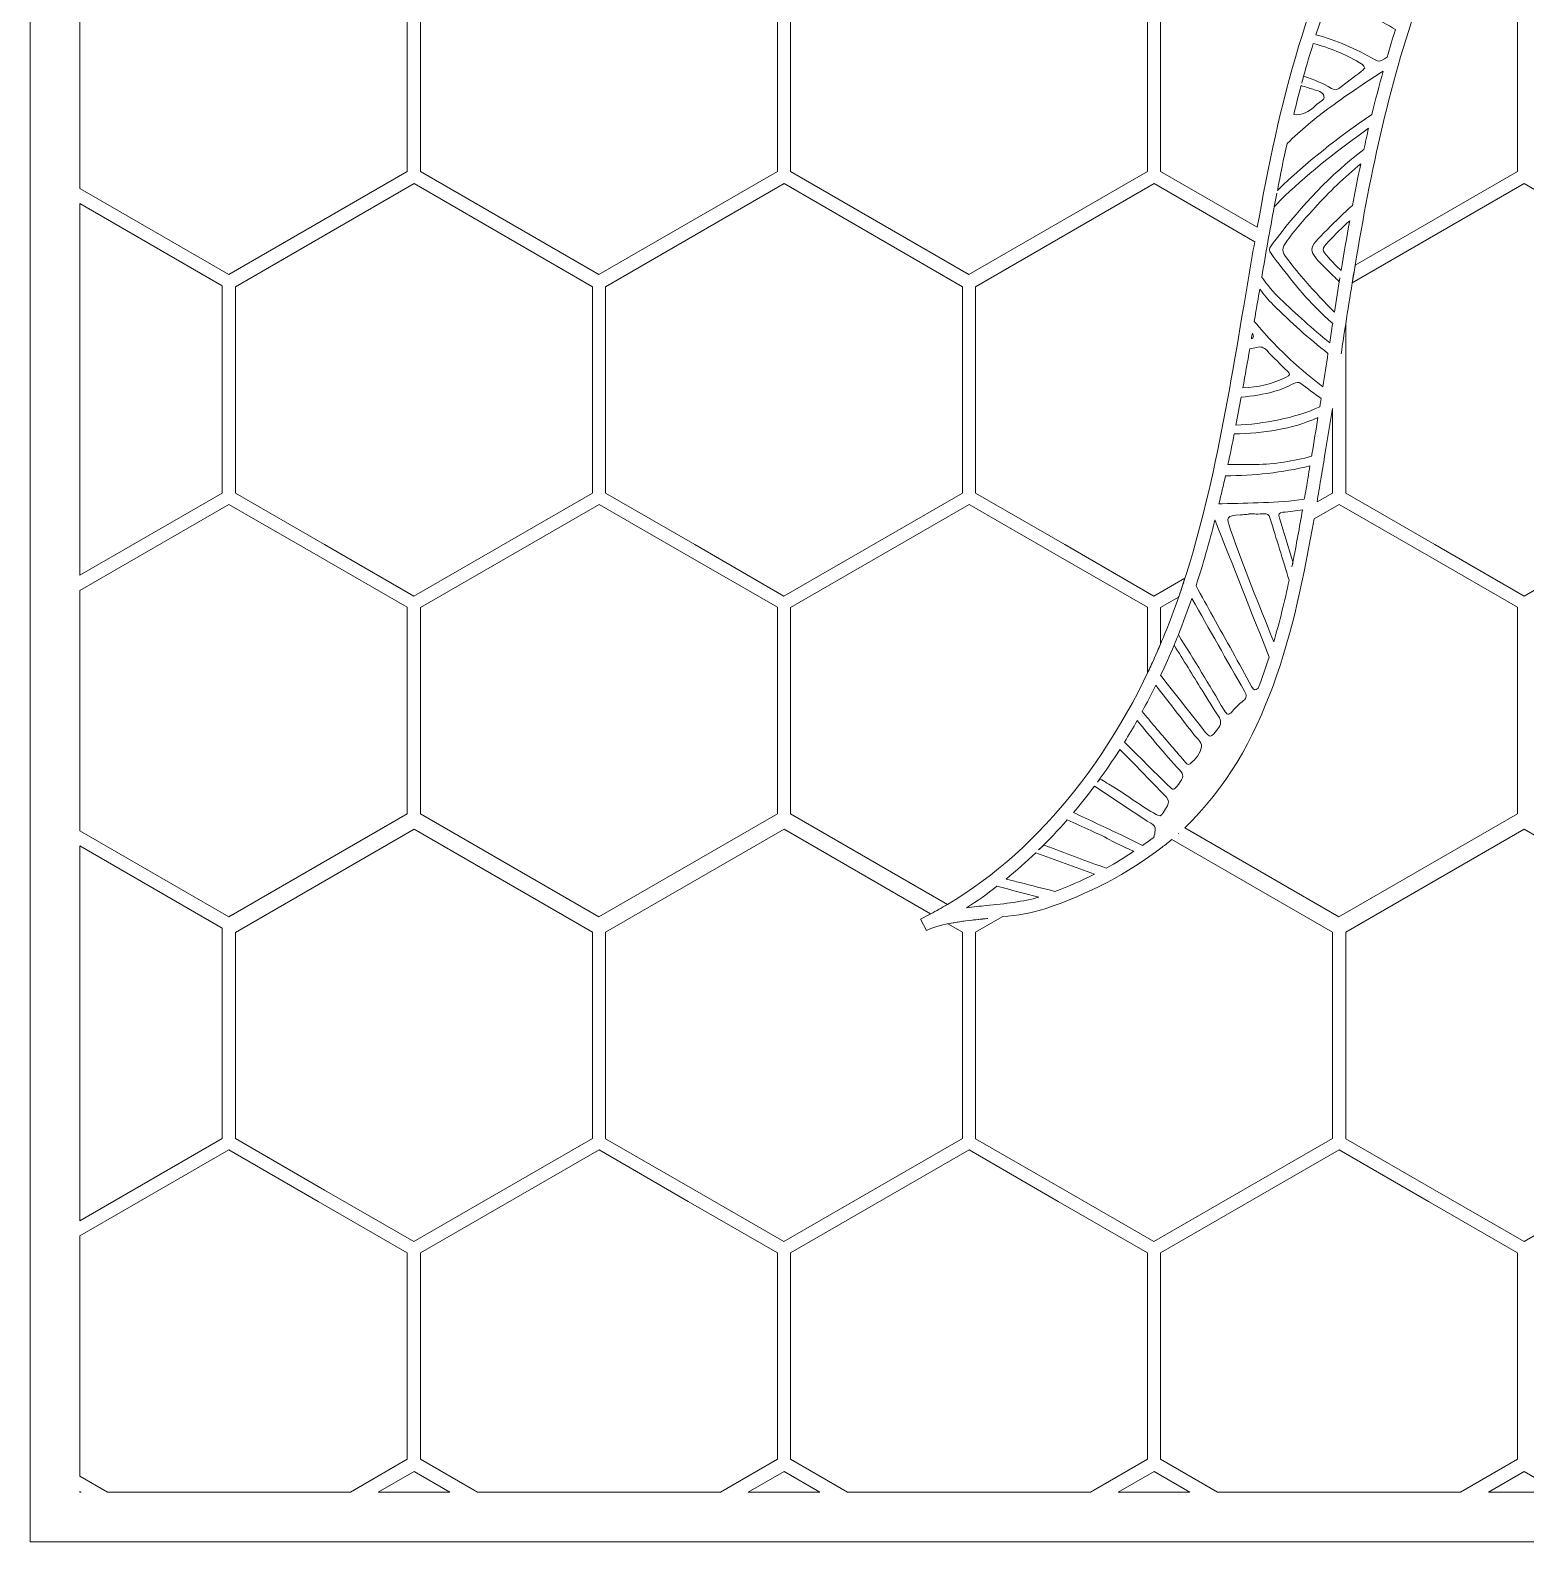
# Model space of a CAD drawing. Extents: x 40 to 2961, y -2960 to -39.
# Drawn here: x 40 to 1156, y -2960 to -1832 of the extents above; entities that cross this region are included whole.
import ezdxf

# ---------------------------------------------------------------- set-up
doc = ezdxf.new("R2010")
doc.units = 0
doc.header["$MEASUREMENT"] = 0
doc.layers.add('Layer 1', color=7, linetype='Continuous')

msp = doc.modelspace()

# ---------------------------------------------------------------- linework, layer by layer
at = {"layer": 'Layer 1', "lineweight": 0}
for points in [[(40.1, -39.4), (40.1, -2960), (2960.8, -2960), (2960.8, -39.4), (40.1, -39.4)], [(77.2, -1770.6), (188.4, -1706.4), (255.1, -1744.8), (321.6, -1783.2), (321.6, -1937.3), (188.4, -2014.2), (77.2, -1950), (77.2, -1770.6)], [(326.6, -1946.4), (459.7, -2023.3), (459.7, -2177.3), (326.5, -2254.2), (259.9, -2215.8), (193.3, -2177.3), (193.3, -2023.4), (326.6, -1946.4)], [(469.6, -2023.3), (602.8, -1946.4), (736, -2023.3), (736, -2177.3), (602.7, -2254.2), (536.1, -2215.8), (469.6, -2177.4), (469.6, -2023.3)], [(77.2, -1961.2), (183.5, -2022.6), (183.5, -2177.3), (77.2, -2238.7), (77.2, -1961.2)], [(77.2, -2250), (188.4, -2185.8), (255.1, -2224.2), (321.6, -2262.6), (321.6, -2416.7), (188.4, -2493.6), (77.2, -2429.4), (77.2, -2250)], [(331.5, -2416.7), (331.5, -2262.7), (464.7, -2185.8), (531.3, -2224.2), (597.8, -2262.6), (597.8, -2416.7), (464.6, -2493.6), (331.5, -2416.7)], [(326.6, -2428.2), (459.7, -2505.1), (459.7, -2659.1), (326.5, -2736), (259.9, -2697.6), (193.3, -2659.1), (193.3, -2505.2), (326.6, -2428.2)], [(1022, -2505.1), (1155.2, -2428.2), (1288.4, -2505.1), (1288.4, -2659.1), (1155.2, -2736), (1088.6, -2697.6), (1022, -2659.2), (1022, -2505.1)], [(77.2, -2440.6), (183.5, -2502), (183.5, -2659.1), (77.2, -2720.5), (77.2, -2440.6)], [(97.7, -2923), (77.2, -2911.2), (77.2, -2731.8), (188.4, -2667.5), (255.1, -2706), (321.6, -2744.4), (321.6, -2898.5), (279.1, -2923), (97.7, -2923)], [(373.9, -2923), (331.5, -2898.5), (331.5, -2744.5), (464.7, -2667.6), (531.3, -2706), (597.8, -2744.4), (597.8, -2898.5), (555.3, -2923), (373.9, -2923)], [(650.1, -2923), (607.7, -2898.5), (607.7, -2744.5), (740.9, -2667.6), (807.5, -2706), (874, -2744.4), (874, -2898.5), (831.5, -2923), (650.1, -2923)], [(926.3, -2923), (883.9, -2898.5), (883.9, -2744.5), (1017.1, -2667.6), (1083.7, -2706), (1150.2, -2744.4), (1150.2, -2898.5), (1107.7, -2923), (926.3, -2923)], [(299.9, -2923), (326.6, -2907.6), (353.3, -2923), (299.9, -2923)], [(576.1, -2923), (602.8, -2907.6), (629.5, -2923), (576.1, -2923)], [(852.3, -2923), (879, -2907.6), (905.7, -2923), (852.3, -2923)], [(1128.5, -2923), (1155.2, -2907.6), (1181.9, -2923), (1128.5, -2923)], [(77.2, -2923), (77.2, -2922.4), (78.2, -2923), (77.2, -2923)]]:
    msp.add_lwpolyline(points, dxfattribs=at)
for points, knots in [([(464.7, -1706.4), (464.7, -1706.4), (531.3, -1744.8), (531.3, -1744.8), (531.3, -1744.8), (576, -1770.7), (576, -1770.7), (576, -1770.7), (576, -1770.7), (576, -1770.7), (578.5, -1783.7), (583.9, -1794.6), (597.8, -1800.6), (597.8, -1800.6), (597.8, -1937.3), (597.8, -1937.3), (597.8, -1937.3), (464.6, -2014.2), (464.6, -2014.2), (464.6, -2014.2), (331.5, -1937.3), (331.5, -1937.3), (331.5, -1937.3), (331.5, -1783.3), (331.5, -1783.3), (331.5, -1783.3), (464.7, -1706.4), (464.7, -1706.4)], [0, 0, 0, 0, 1, 1, 1, 2, 2, 2, 3, 3, 3, 4, 4, 4, 5, 5, 5, 6, 6, 6, 7, 7, 7, 8, 8, 8, 9, 9, 9, 9]), ([(883.9, -1783.3), (883.9, -1783.3), (1017.1, -1706.4), (1017.1, -1706.4), (1017.1, -1706.4), (1040.7, -1720), (1040.7, -1720), (993.7, -1796.8), (972.4, -1887.4), (956, -1979), (956, -1979), (956, -1979), (956, -1979), (956, -1979), (883.9, -1937.3), (883.9, -1937.3), (883.9, -1937.3), (883.9, -1783.3), (883.9, -1783.3)], [0, 0, 0, 0, 1, 1, 1, 2, 2, 2, 3, 3, 3, 4, 4, 4, 5, 5, 5, 6, 6, 6, 6]), ([(607.7, -1937.3), (607.7, -1937.3), (607.7, -1803.8), (607.7, -1803.8), (607.7, -1803.8), (607.7, -1803.8), (607.7, -1803.8), (632.3, -1810.6), (656.8, -1811.9), (681.3, -1804.5), (699.7, -1798.9), (718.1, -1796.8), (737.1, -1796.2), (762.4, -1795.4), (784.4, -1786.8), (804.3, -1770.7), (810.9, -1765.3), (817.4, -1759.9), (823.8, -1754.3), (823.8, -1754.3), (874, -1783.2), (874, -1783.2), (874, -1783.2), (874, -1937.3), (874, -1937.3), (874, -1937.3), (740.8, -2014.2), (740.8, -2014.2), (740.8, -2014.2), (607.7, -1937.3), (607.7, -1937.3)], [0, 0, 0, 0, 1, 1, 1, 2, 2, 2, 3, 3, 3, 4, 4, 4, 5, 5, 5, 6, 6, 6, 7, 7, 7, 8, 8, 8, 9, 9, 9, 10, 10, 10, 10]), ([(1075.3, -1813.9), (1081.9, -1795), (1091.1, -1772.1), (1104.5, -1751.3), (1103.6, -1752.7), (1102.8, -1754), (1102, -1755.4), (1102, -1755.4), (1150.2, -1783.2), (1150.2, -1783.2), (1150.2, -1783.2), (1150.2, -1937.3), (1150.2, -1937.3), (1150.2, -1937.3), (1029.1, -2007.3), (1029.1, -2007.3), (1028.3, -2011.7), (1027.6, -2016.1), (1026.9, -2020.5), (1038.2, -1951), (1051.7, -1880.6), (1075.3, -1813.9)], [0, 0, 0, 0, 1, 1, 1, 2, 2, 2, 3, 3, 3, 4, 4, 4, 5, 5, 5, 6, 6, 6, 7, 7, 7, 7]), ([(1043.9, -1854), (1029.7, -1845.5), (1014.9, -1839.4), (999.8, -1835.3), (1002.3, -1827.6), (1004.9, -1819.9), (1007.7, -1812.3), (1011.7, -1813.1), (1015.8, -1814), (1019.8, -1815), (1033.8, -1818.6), (1047.1, -1823.7), (1059.2, -1831.4), (1057, -1838.2), (1054.9, -1845.1), (1052.9, -1852), (1052.1, -1852.5), (1051.3, -1853), (1050.5, -1853.6), (1048.2, -1855.1), (1046.3, -1855.4), (1043.9, -1854)], [0, 0, 0, 0, 1, 1, 1, 2, 2, 2, 3, 3, 3, 4, 4, 4, 5, 5, 5, 6, 6, 6, 7, 7, 7, 7]), ([(989.2, -1871.3), (989.7, -1869.6), (990.1, -1867.9), (990.6, -1866.2), (990.6, -1866.2), (990.6, -1866.2), (990.6, -1866.2), (992.9, -1858), (995.3, -1849.8), (997.8, -1841.7), (1009.8, -1844.9), (1021.3, -1849.7), (1032.1, -1856), (1033.7, -1856.9), (1035.6, -1857.8), (1036.2, -1860.1), (1035.5, -1860.9), (1034.8, -1861.8), (1033.9, -1862.5), (1028.2, -1866.8), (1022.4, -1871.1), (1016.8, -1875.4), (1014.8, -1877), (1013.2, -1876.4), (1011.4, -1875.3), (1005.2, -1871.7), (998.2, -1868.7), (990.6, -1866.2), (990.1, -1867.9), (989.7, -1869.6), (989.2, -1871.3)], [0, 0, 0, 0, 1, 1, 1, 2, 2, 2, 3, 3, 3, 4, 4, 4, 5, 5, 5, 6, 6, 6, 7, 7, 7, 8, 8, 8, 9, 9, 9, 10, 10, 10, 10]), ([(1010.9, -1889), (1023.6, -1879.7), (1036.7, -1871), (1050, -1862.4), (1047, -1873.1), (1044.2, -1883.9), (1041.5, -1894.7), (1016.5, -1911.7), (992.9, -1930.4), (971, -1951.4), (973.3, -1939.7), (975.7, -1928), (978.3, -1916.4), (988.4, -1906.6), (999.2, -1897.5), (1010.9, -1889)], [0, 0, 0, 0, 1, 1, 1, 2, 2, 2, 3, 3, 3, 4, 4, 4, 5, 5, 5, 5]), ([(997.5, -1876), (1000.7, -1877.1), (1005.2, -1877.7), (1005.8, -1881.1), (1006.5, -1884.5), (1001.9, -1885.7), (999.6, -1887.9), (994.3, -1893), (989.3, -1895.6), (983.2, -1894.9), (984.9, -1887.7), (986.8, -1880.4), (988.7, -1873.2), (991.7, -1874.1), (994.6, -1875), (997.5, -1876)], [0, 0, 0, 0, 1, 1, 1, 2, 2, 2, 3, 3, 3, 4, 4, 4, 5, 5, 5, 5]), ([(973.1, -2032.3), (967.9, -2027.4), (963.3, -2022), (959.4, -2016.1), (962.3, -1998.6), (965.4, -1981.1), (968.7, -1963.7), (968.7, -1963.8), (968.7, -1963.8), (968.6, -1963.8), (969.3, -1960.4), (969.9, -1957), (970.6, -1953.6), (969.9, -1957), (969.3, -1960.4), (968.7, -1963.7), (971.2, -1960.9), (973.9, -1958.2), (976.6, -1955.6), (996, -1936.9), (1017.3, -1920.7), (1039.1, -1905.1), (1037.9, -1910.3), (1036.7, -1915.6), (1035.6, -1920.8), (1010.7, -1939.8), (989.3, -1962.6), (970.1, -1987.8), (963.4, -1996.6), (963.3, -1994.6), (970.2, -2003.8), (981.4, -2018.6), (993.1, -2033.1), (1006.7, -2045.7), (1008.5, -2047.4), (1010.4, -2049.1), (1012.3, -2050.8), (1011.5, -2055.6), (1010.8, -2060.4), (1010.1, -2065.1), (997.2, -2054.8), (985.1, -2043.7), (973.1, -2032.3)], [0, 0, 0, 0, 1, 1, 1, 2, 2, 2, 3, 3, 3, 4, 4, 4, 5, 5, 5, 6, 6, 6, 7, 7, 7, 8, 8, 8, 9, 9, 9, 10, 10, 10, 11, 11, 11, 12, 12, 12, 13, 13, 13, 14, 14, 14, 14]), ([(1008.4, -1980.5), (993.1, -1995.6), (993, -1995.7), (1008.1, -2010.7), (1011.1, -2013.7), (1014.2, -2016.7), (1017.2, -2019.6), (1017.4, -2018.6), (1017.6, -2017.6), (1017.7, -2016.6), (1016.3, -2025.1), (1015, -2033.6), (1013.6, -2042.2), (1006.3, -2035), (999.1, -2027.4), (992.3, -2019.5), (987.6, -2014.1), (983, -2008.6), (978.7, -2002.9), (973.8, -1996.3), (973.9, -1995.3), (978.6, -1988.7), (984.7, -1980.1), (991.9, -1972.2), (999, -1964.4), (1009.7, -1952.6), (1021.1, -1941.6), (1033.3, -1931.5), (1031.1, -1941.9), (1029, -1952.2), (1027.1, -1962.6), (1020.7, -1968.4), (1014.5, -1974.4), (1008.4, -1980.5)], [0, 0, 0, 0, 1, 1, 1, 2, 2, 2, 3, 3, 3, 4, 4, 4, 5, 5, 5, 6, 6, 6, 7, 7, 7, 8, 8, 8, 9, 9, 9, 10, 10, 10, 11, 11, 11, 11]), ([(878.9, -2254.2), (878.9, -2254.2), (812.4, -2215.8), (812.4, -2215.8), (812.4, -2215.8), (745.8, -2177.4), (745.8, -2177.4), (745.8, -2177.4), (745.8, -2023.3), (745.8, -2023.3), (745.8, -2023.3), (879, -1946.4), (879, -1946.4), (879, -1946.4), (954.1, -1989.8), (954.1, -1989.8), (951.3, -2005.8), (948.6, -2021.9), (945.9, -2037.9), (932.1, -2120.2), (917.9, -2205.2), (888.2, -2279.4), (885.3, -2286.6), (882.3, -2293.7), (879.1, -2300.7), (880.8, -2297.1), (882.3, -2293.5), (883.9, -2289.9), (883.9, -2289.9), (883.9, -2262.7), (883.9, -2262.7), (883.9, -2262.7), (897.3, -2255), (897.3, -2255), (898.9, -2250.3), (900.5, -2245.7), (902, -2240.9), (902, -2240.9), (878.9, -2254.2), (878.9, -2254.2)], [0, 0, 0, 0, 1, 1, 1, 2, 2, 2, 3, 3, 3, 4, 4, 4, 5, 5, 5, 6, 6, 6, 7, 7, 7, 8, 8, 8, 9, 9, 9, 10, 10, 10, 11, 11, 11, 12, 12, 12, 13, 13, 13, 13]), ([(1022, -2051), (1023.6, -2040.8), (1025.2, -2030.7), (1026.9, -2020.5), (1026.9, -2020.5), (1155.2, -1946.4), (1155.2, -1946.4), (1155.2, -1946.4), (1195.4, -1969.6), (1195.4, -1969.6), (1195.4, -1969.6), (1195.4, -1969.6), (1195.4, -1969.6), (1202.1, -1998.4), (1209.7, -2027), (1220.6, -2054.7), (1232.6, -2085.1), (1237.4, -2118.2), (1245.9, -2149.9), (1249.9, -2164.8), (1254.4, -2179.5), (1260, -2193.7), (1260, -2193.7), (1260, -2193.7), (1260, -2193.7), (1260, -2193.7), (1155.2, -2254.2), (1155.2, -2254.2), (1155.2, -2254.2), (1088.6, -2215.8), (1088.6, -2215.8), (1088.6, -2215.8), (1022, -2177.4), (1022, -2177.4), (1022, -2177.4), (1022, -2051), (1022, -2051)], [0, 0, 0, 0, 1, 1, 1, 2, 2, 2, 3, 3, 3, 4, 4, 4, 5, 5, 5, 6, 6, 6, 7, 7, 7, 8, 8, 8, 9, 9, 9, 10, 10, 10, 11, 11, 11, 12, 12, 12, 12]), ([(1025, -1974.1), (1022.7, -1986.5), (1020.6, -1998.9), (1018.6, -2011.3), (1015.3, -2008.1), (1012.2, -2004.9), (1009.1, -2001.5), (1003.8, -1995.7), (1003.8, -1995.4), (1009.2, -1989.6), (1014.3, -1984.3), (1019.6, -1979.1), (1025, -1974.1)], [0, 0, 0, 0, 1, 1, 1, 2, 2, 2, 3, 3, 3, 4, 4, 4, 4]), ([(985.1, -2081.7), (973.7, -2071.7), (963.4, -2060.7), (953.8, -2049.2), (954.3, -2045.9), (954.9, -2042.7), (955.4, -2039.5), (956.3, -2034.7), (957.1, -2029.9), (957.9, -2025.1), (961, -2029.2), (964.2, -2033.2), (967.9, -2036.8), (980.8, -2049.8), (994.5, -2061.9), (1008.8, -2073.1), (1007.6, -2081.4), (1006.3, -2089.7), (1004.9, -2098), (998.2, -2092.8), (991.5, -2087.4), (985.1, -2081.7)], [0, 0, 0, 0, 1, 1, 1, 2, 2, 2, 3, 3, 3, 4, 4, 4, 5, 5, 5, 6, 6, 6, 7, 7, 7, 7]), ([(1022, -2051), (1020.9, -2058.5), (1019.7, -2065.9), (1018.6, -2073.4), (1019.7, -2065.9), (1020.9, -2058.5), (1022, -2051)], [0, 0, 0, 0, 1, 1, 1, 2, 2, 2, 2]), ([(951.6, -2062.2), (951.9, -2060.8), (952.1, -2059.3), (952.4, -2057.9), (952.4, -2057.9), (952.4, -2058), (952.4, -2058), (953.6, -2060.1), (953.4, -2061.3), (951.6, -2062.2)], [0, 0, 0, 0, 1, 1, 1, 2, 2, 2, 3, 3, 3, 3]), ([(955.4, -2068.6), (958.6, -2067.9), (960.8, -2068.4), (963.1, -2070.8), (968.1, -2076.2), (973.3, -2081.4), (978.6, -2086.4), (980.8, -2088.6), (980.4, -2089.4), (977.7, -2090.8), (967.4, -2096), (956.5, -2098.3), (945.2, -2098.9), (947, -2089.2), (948.7, -2079.5), (950.4, -2069.8), (952, -2069.4), (953.7, -2069), (955.4, -2068.6)], [0, 0, 0, 0, 1, 1, 1, 2, 2, 2, 3, 3, 3, 4, 4, 4, 5, 5, 5, 6, 6, 6, 6]), ([(969.2, -2101.4), (974.1, -2100.2), (978.6, -2097.7), (983.2, -2095.6), (985.1, -2094.8), (986.7, -2094.1), (988.6, -2095.6), (993.5, -2099.4), (998.6, -2103), (1003.6, -2106.7), (1003.3, -2108.8), (1002.9, -2110.8), (1002.6, -2112.9), (993, -2117.6), (982.6, -2120.4), (972.2, -2122.6), (961.4, -2124.9), (950.5, -2126.2), (940.1, -2126.7), (941.4, -2119.7), (942.7, -2112.7), (944, -2105.7), (952.3, -2105.1), (960.7, -2103.7), (969.2, -2101.4)], [0, 0, 0, 0, 1, 1, 1, 2, 2, 2, 3, 3, 3, 4, 4, 4, 5, 5, 5, 6, 6, 6, 7, 7, 7, 8, 8, 8, 8]), ([(1003.4, -2167.3), (1004.4, -2161.5), (1005.4, -2155.7), (1006.3, -2149.9), (1008.3, -2138.1), (1010.3, -2126.2), (1012.2, -2114.3), (1012.2, -2114.3), (1012.2, -2177.3), (1012.2, -2177.3), (1012.2, -2177.3), (1000.6, -2184), (1000.6, -2184), (1001.5, -2178.4), (1002.5, -2172.8), (1003.4, -2167.3)], [0, 0, 0, 0, 1, 1, 1, 2, 2, 2, 3, 3, 3, 4, 4, 4, 5, 5, 5, 5]), ([(954.8, -2156), (947.9, -2156.1), (941, -2156), (934.1, -2156), (935.8, -2148.4), (937.3, -2140.8), (938.8, -2133.2), (949.6, -2133), (960.3, -2132.2), (970.8, -2130.2), (981.2, -2128.3), (991.4, -2125.4), (1001.3, -2121), (999.8, -2130.1), (998.4, -2139.2), (996.8, -2148.3), (996.7, -2148.8), (996.6, -2149.3), (996.5, -2149.9), (983, -2153.6), (969.1, -2155.7), (954.8, -2156)], [0, 0, 0, 0, 1, 1, 1, 2, 2, 2, 3, 3, 3, 4, 4, 4, 5, 5, 5, 6, 6, 6, 7, 7, 7, 7]), ([(929.9, -2185.3), (929.1, -2185.3), (928.2, -2185.3), (927.4, -2185.4), (929.1, -2178.4), (930.8, -2171.5), (932.3, -2164.4), (953.5, -2164.4), (974.5, -2162.1), (995.3, -2157.1), (994.8, -2160), (994.3, -2162.8), (993.9, -2165.7), (993, -2171.1), (992.1, -2176.5), (991.1, -2182), (970.8, -2184.7), (950.4, -2184.8), (929.9, -2185.3)], [0, 0, 0, 0, 1, 1, 1, 2, 2, 2, 3, 3, 3, 4, 4, 4, 5, 5, 5, 6, 6, 6, 6]), ([(736, -2505.1), (736, -2505.1), (736, -2659.1), (736, -2659.1), (736, -2659.1), (602.7, -2736), (602.7, -2736), (602.7, -2736), (536.1, -2697.6), (536.1, -2697.6), (536.1, -2697.6), (469.6, -2659.2), (469.6, -2659.2), (469.6, -2659.2), (469.6, -2505.1), (469.6, -2505.1), (469.6, -2505.1), (602.8, -2428.2), (602.8, -2428.2), (602.8, -2428.2), (712.2, -2491.4), (712.2, -2491.4), (716.5, -2489.2), (720.6, -2486.8), (724.8, -2484.3), (724.8, -2484.3), (607.7, -2416.7), (607.7, -2416.7), (607.7, -2416.7), (607.7, -2262.7), (607.7, -2262.7), (607.7, -2262.7), (740.9, -2185.8), (740.9, -2185.8), (740.9, -2185.8), (807.5, -2224.2), (807.5, -2224.2), (807.5, -2224.2), (874, -2262.6), (874, -2262.6), (874, -2262.6), (874, -2311.8), (874, -2311.8), (875.7, -2308.3), (877.3, -2304.7), (879, -2301.1), (838.4, -2391), (777.1, -2459.5), (704.7, -2495.3), (704.7, -2495.3), (709, -2503.9), (709, -2503.9), (717.7, -2499.6), (730.2, -2497.6), (743.3, -2496.1), (737, -2496.8), (730.8, -2497.7), (725.1, -2498.8), (725.1, -2498.8), (736, -2505.1), (736, -2505.1)], [0, 0, 0, 0, 1, 1, 1, 2, 2, 2, 3, 3, 3, 4, 4, 4, 5, 5, 5, 6, 6, 6, 7, 7, 7, 8, 8, 8, 9, 9, 9, 10, 10, 10, 11, 11, 11, 12, 12, 12, 13, 13, 13, 14, 14, 14, 15, 15, 15, 16, 16, 16, 17, 17, 17, 18, 18, 18, 19, 19, 19, 20, 20, 20, 20]), ([(901.9, -2427.1), (963.5, -2368.5), (983.8, -2280.1), (998.4, -2196.6), (998.4, -2196.6), (1017.1, -2185.8), (1017.1, -2185.8), (1017.1, -2185.8), (1083.7, -2224.2), (1083.7, -2224.2), (1083.7, -2224.2), (1150.2, -2262.6), (1150.2, -2262.6), (1150.2, -2262.6), (1150.2, -2416.7), (1150.2, -2416.7), (1150.2, -2416.7), (1017, -2493.6), (1017, -2493.6), (1017, -2493.6), (901.9, -2427.1), (901.9, -2427.1)], [0, 0, 0, 0, 1, 1, 1, 2, 2, 2, 3, 3, 3, 4, 4, 4, 5, 5, 5, 6, 6, 6, 7, 7, 7, 7]), ([(923, -2269.7), (918.8, -2262), (914.5, -2254.3), (910.3, -2246.6), (915.5, -2230.6), (920.2, -2214.1), (924.4, -2197.5), (924.5, -2197.6), (924.6, -2197.7), (924.6, -2197.8), (938, -2231.8), (951.4, -2265.7), (964.9, -2299.7), (962.4, -2307.6), (959.7, -2315.3), (956.8, -2322.9), (954.5, -2325), (953.4, -2324.5), (951.8, -2321.8), (942.4, -2304.3), (932.6, -2287), (923, -2269.7)], [0, 0, 0, 0, 1, 1, 1, 2, 2, 2, 3, 3, 3, 4, 4, 4, 5, 5, 5, 6, 6, 6, 7, 7, 7, 7]), ([(936.1, -2204.7), (932.6, -2194.6), (932.7, -2194.5), (943.4, -2193.6), (945.5, -2193.4), (947.6, -2193.3), (949.7, -2193.2), (949.7, -2193.2), (949.7, -2192.9), (949.7, -2192.9), (953.4, -2192.9), (957.2, -2193.1), (960.9, -2192.8), (963.4, -2192.7), (964.8, -2193.4), (965.5, -2195.9), (970.2, -2211.4), (975.1, -2226.9), (979.8, -2242.4), (976.5, -2257.9), (972.7, -2273.3), (968.3, -2288.4), (957.3, -2260.6), (945.8, -2233), (936.1, -2204.7)], [0, 0, 0, 0, 1, 1, 1, 2, 2, 2, 3, 3, 3, 4, 4, 4, 5, 5, 5, 6, 6, 6, 7, 7, 7, 8, 8, 8, 8]), ([(982.6, -2229), (982.4, -2230.1), (982.1, -2231.2), (981.9, -2232.4), (982.1, -2231.2), (982.3, -2230.1), (982.5, -2228.9), (982.5, -2228.8), (982.5, -2228.7), (982.5, -2228.7), (979.3, -2217.8), (976, -2206.9), (972.5, -2196), (971.6, -2193.1), (972, -2192), (975.1, -2191.7), (980, -2191.1), (984.9, -2190.5), (989.8, -2189.9), (987.5, -2202.8), (985.2, -2215.9), (982.5, -2228.9), (982.6, -2228.9), (982.6, -2228.9), (982.6, -2229)], [0, 0, 0, 0, 1, 1, 1, 2, 2, 2, 3, 3, 3, 4, 4, 4, 5, 5, 5, 6, 6, 6, 7, 7, 7, 8, 8, 8, 8]), ([(914.8, -2324.5), (918.8, -2331), (922.6, -2337.6), (927, -2343.8), (929.6, -2347.5), (929, -2350.2), (926.5, -2353.4), (921.1, -2360.4), (921, -2360.5), (915.6, -2353.7), (905, -2340.2), (894.5, -2326.8), (883.9, -2313.3), (887.4, -2306), (890.8, -2298.5), (894, -2290.9), (894, -2290.8), (893.9, -2290.8), (893.9, -2290.8), (895, -2288.3), (896.1, -2285.8), (897.1, -2283.2), (897.1, -2283.2), (897.2, -2283.1), (897.2, -2283), (900.7, -2274.1), (904, -2265.1), (907.2, -2256), (920.2, -2279), (933.3, -2302.1), (946.4, -2325.1), (948.1, -2328.1), (948.5, -2330.1), (945.5, -2332.4), (942.6, -2334.7), (939.8, -2337.4), (937.4, -2340.2), (934.7, -2343.5), (933.3, -2342.9), (931.2, -2339.4), (920.3, -2320.4), (908.8, -2301.8), (897.1, -2283.2), (896.1, -2285.8), (895, -2288.3), (894, -2290.9), (900.9, -2302), (907.8, -2313.2), (914.8, -2324.5)], [0, 0, 0, 0, 1, 1, 1, 2, 2, 2, 3, 3, 3, 4, 4, 4, 5, 5, 5, 6, 6, 6, 7, 7, 7, 8, 8, 8, 9, 9, 9, 10, 10, 10, 11, 11, 11, 12, 12, 12, 13, 13, 13, 14, 14, 14, 15, 15, 15, 16, 16, 16, 16]), ([(901.7, -2377.4), (894.3, -2368.9), (887.1, -2360.4), (879.8, -2351.9), (876.6, -2348.1), (873.3, -2344.3), (870.1, -2340.4), (873.6, -2334), (877, -2327.5), (880.3, -2320.8), (889.9, -2333.3), (899.6, -2345.8), (909.2, -2358.2), (911.1, -2360.7), (914.3, -2362.4), (914.5, -2366.7), (913.4, -2371.7), (910.2, -2375.9), (905.9, -2379.3), (903.9, -2380.9), (902.7, -2378.6), (901.7, -2377.4)], [0, 0, 0, 0, 1, 1, 1, 2, 2, 2, 3, 3, 3, 4, 4, 4, 5, 5, 5, 6, 6, 6, 7, 7, 7, 7]), ([(889.3, -2395.3), (878.5, -2384.6), (867.6, -2374), (856.8, -2363.3), (860.1, -2358), (863.3, -2352.7), (866.4, -2347.2), (876.8, -2359.5), (886.7, -2372.1), (897.9, -2383.8), (901.5, -2387.6), (901.2, -2389.5), (897.2, -2394.8), (893.5, -2399.5), (893.5, -2399.5), (889.3, -2395.3)], [0, 0, 0, 0, 1, 1, 1, 2, 2, 2, 3, 3, 3, 4, 4, 4, 5, 5, 5, 5]), ([(849, -2396.9), (845.5, -2394.8), (842.1, -2392.7), (838.6, -2390.5), (838, -2391.4), (837.4, -2392.3), (836.7, -2393.1), (842.5, -2385.2), (848, -2377.1), (853.4, -2368.7), (863.4, -2378.5), (873, -2388.8), (882.9, -2398.8), (883.2, -2399.1), (883.5, -2399.5), (883.9, -2399.9), (891.5, -2407.3), (891.3, -2407.2), (885.8, -2416), (884.1, -2418.8), (883.1, -2418.5), (880.6, -2417.2), (869.5, -2411.3), (859.7, -2403.4), (849, -2396.9)], [0, 0, 0, 0, 1, 1, 1, 2, 2, 2, 3, 3, 3, 4, 4, 4, 5, 5, 5, 6, 6, 6, 7, 7, 7, 8, 8, 8, 8]), ([(879, -2434), (878.9, -2434.1), (878.8, -2434.2), (878.7, -2434.3), (875.9, -2436.4), (873.2, -2438.4), (870.3, -2440.4), (865, -2437.8), (859.7, -2435), (854.3, -2432.5), (842.5, -2426.9), (830.7, -2421.3), (818.9, -2415.8), (824.3, -2409.4), (829.5, -2402.8), (834.5, -2396), (848.6, -2405.2), (862.4, -2414.8), (876.6, -2423.8), (878.6, -2425.1), (880.6, -2426.3), (879.7, -2429.1), (879.8, -2431), (879.3, -2432.6), (878.7, -2434.2), (878.8, -2434.2), (878.9, -2434.1), (879, -2434)], [0, 0, 0, 0, 1, 1, 1, 2, 2, 2, 3, 3, 3, 4, 4, 4, 5, 5, 5, 6, 6, 6, 7, 7, 7, 8, 8, 8, 9, 9, 9, 9]), ([(801.1, -2441.7), (799.6, -2441.1), (798.1, -2440.6), (796.6, -2440.1), (795.4, -2441.3), (794.1, -2442.6), (792.8, -2443.7), (800.1, -2436.7), (807.2, -2429.1), (814.1, -2421.3), (820, -2424), (825.8, -2426.6), (831.8, -2429.2), (842.7, -2434), (852.9, -2440.2), (864, -2444.7), (857.4, -2449.1), (850.5, -2453.3), (843.3, -2457.2), (829.1, -2452.4), (815.1, -2446.9), (801.1, -2441.7)], [0, 0, 0, 0, 1, 1, 1, 2, 2, 2, 3, 3, 3, 4, 4, 4, 5, 5, 5, 6, 6, 6, 7, 7, 7, 7]), ([(745.8, -2505.1), (745.8, -2505.1), (765.6, -2493.7), (765.6, -2493.7), (765.6, -2493.7), (765.6, -2493.7), (765.6, -2493.7), (777, -2492.4), (788.2, -2490.7), (797.6, -2487.6), (830.1, -2476.7), (859.5, -2461.2), (884.9, -2441.7), (887.4, -2439.8), (889.8, -2437.8), (892.2, -2435.8), (892.2, -2435.8), (1012.2, -2505.1), (1012.2, -2505.1), (1012.2, -2505.1), (1012.2, -2659.1), (1012.2, -2659.1), (1012.2, -2659.1), (878.9, -2736), (878.9, -2736), (878.9, -2736), (812.4, -2697.6), (812.4, -2697.6), (812.4, -2697.6), (745.8, -2659.2), (745.8, -2659.2), (745.8, -2659.2), (745.8, -2505.1), (745.8, -2505.1)], [0, 0, 0, 0, 1, 1, 1, 2, 2, 2, 3, 3, 3, 4, 4, 4, 5, 5, 5, 6, 6, 6, 7, 7, 7, 8, 8, 8, 9, 9, 9, 10, 10, 10, 11, 11, 11, 11]), ([(897.2, -2431.4), (897.2, -2431.5), (897.1, -2431.5), (897.1, -2431.6), (897.1, -2431.5), (897.2, -2431.5), (897.2, -2431.4)], [0, 0, 0, 0, 1, 1, 1, 2, 2, 2, 2]), ([(778.8, -2468), (775.4, -2467.2), (772, -2466.3), (768.5, -2465.4), (776.1, -2459.2), (783.5, -2452.7), (790.7, -2445.8), (805.3, -2451.1), (819.9, -2456.4), (834.6, -2461.7), (825.1, -2466.5), (815.2, -2470.8), (805, -2474.6), (796.3, -2472.5), (787.6, -2470.3), (778.8, -2468)], [0, 0, 0, 0, 1, 1, 1, 2, 2, 2, 3, 3, 3, 4, 4, 4, 5, 5, 5, 5]), ([(753.8, -2485.2), (748.9, -2485.7), (744, -2486.2), (739.1, -2486.8), (746.8, -2481.9), (754.4, -2476.5), (761.7, -2470.8), (772.2, -2473.5), (782.6, -2476.2), (793, -2478.9), (781.8, -2482.3), (767.6, -2483.8), (753.8, -2485.2)], [0, 0, 0, 0, 1, 1, 1, 2, 2, 2, 3, 3, 3, 4, 4, 4, 4]), ([(746.9, -2495.7), (745.8, -2495.8), (744.6, -2495.9), (743.4, -2496.1), (744.6, -2495.9), (745.8, -2495.8), (746.9, -2495.7)], [0, 0, 0, 0, 1, 1, 1, 2, 2, 2, 2]), ([(750.8, -2495.3), (749.6, -2495.4), (748.5, -2495.5), (747.4, -2495.6), (748.5, -2495.5), (749.6, -2495.4), (750.8, -2495.3)], [0, 0, 0, 0, 1, 1, 1, 2, 2, 2, 2]), ([(754.8, -2494.9), (754.8, -2494.9), (754.8, -2494.9), (754.8, -2494.9), (754.8, -2494.9), (754.8, -2494.9), (754.8, -2494.9), (753.6, -2495), (752.4, -2495.1), (751.1, -2495.2), (752.4, -2495.1), (753.6, -2495), (754.8, -2494.9)], [0, 0, 0, 0, 1, 1, 1, 2, 2, 2, 3, 3, 3, 4, 4, 4, 4])]:
    msp.add_open_spline(points, degree=3, knots=knots, dxfattribs=at)

doc.saveas('drawing.dxf')
